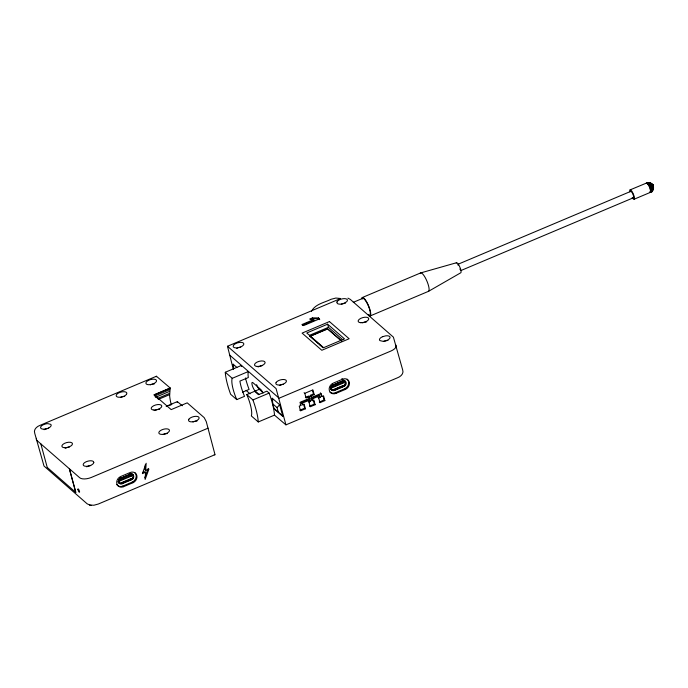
<?xml version="1.0" encoding="UTF-8"?>
<svg xmlns="http://www.w3.org/2000/svg" width="688" height="688" viewBox="0 0 688 688"><rect width="100%" height="100%" fill="white"/><g stroke="black" fill="none" stroke-linecap="round" stroke-linejoin="round"><path stroke-width="1.03" d="M171.063 404.002A36.421 9.348 67.1 0 1 169.644 395.738L170.185 387.998L156.425 376.241L39.792 425.459C36.679 426.586 33.291 429.742 34.753 433.345L44.006 466.034L87.144 503.814L90.042 505.13M653.041 186.336C653.428 183.197 654.004 193.242 650.375 192.373L634.164 199.21M145.323 464.684L144.996 469.792L145.71 470.411L148.918 469.053L145.134 479.441L145.589 472.295L144.876 471.676L142.468 472.699M145.71 470.411L146.166 463.265L142.382 473.654L145.589 472.295M156.253 376.818L156.425 376.241M650.642 191.341L653.342 188.744L653.411 186.052L652.559 185.012L653.462 186.276L653.308 189.191L650.375 192.373C650.977 189.097 649.094 185.167 646.617 183.008L630.053 189.905M649.893 188.134C650.599 187.695 654.718 186.336 652.628 185.407M144.772 477.876L148.212 468.433M182.32 405.757L177.435 401.663A21.629 5.556 67.1 0 0 177.22 402.523M236.749 399.616L235.958 397.716A21.853 5.607 67.1 0 1 232.191 378.34L248.411 371.494A21.853 5.607 67.1 0 0 248.325 377.54L239.897 381.1A21.853 5.607 67.1 0 0 243.741 394.43L244.532 396.34L236.749 399.616L230.626 394.284L229.577 391.3A36.421 9.348 67.1 0 1 225.354 373.352L225.286 372.26L241.505 365.423L241.574 366.515M647.597 182.698L646.058 183.429L647.933 182.655L650.59 183.051L652.886 184.96L652.921 186.13L652.706 185.648M648.818 183.025C650.702 182.819 652.757 183.937 653.325 186.044C653.712 183.739 646.324 181.847 650.908 183.232L653.273 188.116L650.538 190.43M651.588 183.799L650.212 183.335M649.395 186.895C655.845 186.345 653.419 183.352 647.623 183.851M653.084 185.304L653.333 185.82L652.577 185.192M653.007 185.442L653.574 187.91L652.516 190.671L651.82 190.481M311.458 311.32C315.267 303.958 324.426 302.617 331.1 299.271L335.907 298.042L340.526 298.515M339.175 299.134L227.487 346.262L233.301 369.241M89.5 505.044L93.886 505.233L98.238 504.055L215.009 454.665L206.262 421.598L204.216 417.65L187.222 402.841L171.166 409.618L154.138 394.774L170.185 387.998M274.478 415.122L258.267 421.959L251.335 415.93A21.853 5.607 67.1 0 0 247.594 396.512L246.803 394.602L254.586 391.317L258.456 394.688L266.892 391.137L269.137 393.097L270.195 396.073A36.421 9.348 67.1 0 1 274.409 414.03L274.478 415.122L285.933 424.866L276.086 388.6L227.487 346.262M282.802 416.317L278.356 412.327L277.075 407.614L279.646 404.707L272.259 398.266L272.809 403.899L274.091 408.612L282.802 416.317L279.646 404.707M652.809 185.898L653.273 185.597M650.59 192.004L652.688 190.352L651.674 185.992L649.687 182.896L647.073 183.275M370.178 315.938L428.555 291.308L460.788 272.766A5.461 1.402 67.1 0 0 459.524 266.368A5.461 1.402 67.1 0 0 456.204 263.117M649.567 192.158L650.779 191.462M650.28 189.338L653.101 187.368L653.256 186.13L652.104 184.9L648.827 185.726M302.187 324.444L303.528 325.613L319.533 318.862L318.449 317.916L312.429 317.89L309.66 319.06L313.702 319.585L313.917 320.376L302.402 325.235L302.187 324.444L313.702 319.585M362.206 297.577L420.583 272.947L456.445 262.756M310.795 319.456L312.644 318.673L318.656 318.699L319.748 319.645M353.305 302.324L362.576 298.411M458.225 264.175L630.733 191.384M154.035 394.989L170.091 388.213M154.619 396.03L169.721 389.657M327.617 324.177L306.762 332.975L323.635 347.672L344.482 338.874L327.617 324.177L328.468 327.316L342.925 339.915M155.359 397.38L169.523 391.403M157.225 398.619L169.497 393.433M460.977 270.522L633.485 197.731M309.514 335.314L328.468 327.316M158.24 399.427L169.575 394.645M323.162 347.801L309.996 336.208L327.6 328.778L341.506 340.887M310.039 336.363L327.643 328.933L341.54 341.042M166.161 406.333L177.495 401.551M168.878 405.705L171.768 404.484M242.537 392.177L249.09 389.408L248.635 388.221A30.951 7.946 67.1 0 1 245.453 377.97M262.962 393.011A4.825 1.238 67.1 0 0 260.769 389.511L252.952 382.709A4.825 1.238 67.1 0 0 252.204 385.228A4.825 1.238 67.1 0 0 255.214 391.025L259.264 389.313L263.177 392.719M246.803 394.602L252.926 399.934L269.137 393.097M208.051 428.177L91.366 477.429A9.107 4.094 -15.2 0 1 79.705 477.756L37.075 440.604A9.107 4.094 -15.2 0 1 36.473 438.316M304.087 392.702L304.801 393.321L312.902 389.898L314.184 394.602L310.942 395.978L310.228 395.359L313.47 393.983L314.184 394.602M342.615 379.2L333.216 383.164A5.917 5.065 -48.9 0 0 329.328 390.492A5.917 5.065 -48.9 0 0 335.985 393.364L345.393 389.399A5.917 5.065 -48.9 0 0 349.272 382.072A5.917 5.065 -48.9 0 0 342.615 379.2L341.91 378.581M333.147 384.902L342.547 380.928A3.191 2.726 -48.9 0 1 346.133 382.485A3.191 2.726 -48.9 0 1 344.043 386.424L334.635 390.397A3.191 2.726 -48.9 0 1 331.048 388.84A3.191 2.726 -48.9 0 1 333.147 384.902L332.433 384.282M332.777 385.211L342.177 381.238A2.915 2.494 -48.9 0 1 345.453 382.657A2.915 2.494 -48.9 0 1 343.544 386.26L334.136 390.234A2.915 2.494 -48.9 0 1 330.859 388.815A2.915 2.494 -48.9 0 1 332.777 385.211L332.811 385.357A2.735 2.339 -48.9 0 0 331.023 388.737A2.735 2.339 -48.9 0 0 334.093 390.062L343.501 386.097A2.735 2.339 -48.9 0 0 345.29 382.717A2.735 2.339 -48.9 0 0 342.22 381.384L332.811 385.357M305.369 397.406L308.611 396.039L309.746 398.232L300.02 402.334L300.871 405.473L299.246 406.161L300.527 410.865L305.395 408.81L304.113 404.105L302.488 404.785L301.353 402.6L309.462 399.178L310.598 401.371L308.981 402.05L308.267 401.431M343.665 382.055L331.023 387.396L331.229 388.161L343.871 382.82L342.246 380.817M309.316 396.658L306.074 398.025L304.801 393.321M310.228 395.359L311.363 397.544L321.098 393.441L321.95 396.58L323.566 395.892L324.848 400.605L319.989 402.661L319.275 402.041L324.143 399.986L324.848 400.605M120.684 478.237L130.084 474.264A3.191 2.726 -48.9 0 1 133.67 475.812A3.191 2.726 -48.9 0 1 131.58 479.76L122.172 483.733A3.191 2.726 -48.9 0 1 118.585 482.176A3.191 2.726 -48.9 0 1 120.684 478.237L119.97 477.618M120.598 478.349L130.006 474.376A2.915 2.494 -48.9 0 1 133.283 475.795A2.915 2.494 -48.9 0 1 131.374 479.398L121.965 483.372A2.915 2.494 -48.9 0 1 118.689 481.953A2.915 2.494 -48.9 0 1 120.598 478.349L120.641 478.495A2.735 2.339 -48.9 0 0 118.852 481.875A2.735 2.339 -48.9 0 0 121.922 483.2L131.322 479.235A2.735 2.339 -48.9 0 0 133.119 475.855A3.191 2.726 -48.9 0 0 131.597 473.602M120.641 478.495L130.049 474.522A2.735 2.339 -48.9 0 1 133.119 475.855M308.981 402.05L310.254 406.763L315.121 404.707L313.84 400.003L312.223 400.683L311.079 398.498L319.189 395.075L320.324 397.26L318.707 397.948L317.994 397.329M333.431 389.606L342.83 385.641M131.494 475.193L118.843 480.534L119.05 481.299L131.7 475.958L130.075 473.955M301.353 402.6L302.066 403.22L310.176 399.797M311.079 398.498L311.793 399.117L319.903 395.695M330.636 388.892A3.191 2.726 -48.9 0 0 333.929 389.778L343.329 385.805A3.191 2.726 -48.9 0 0 344.645 384.841M333.207 390.165L343.983 385.615M130.66 478.779L119.308 483.569M330.016 392.126A5.917 5.065 -48.9 0 0 335.28 392.745L344.679 388.78A5.917 5.065 -48.9 0 0 347.165 379.2M126.162 481.127L121.458 483.114L122.172 483.733M128.045 480.336L130.866 479.14A3.191 2.726 -48.9 0 0 131.571 478.736M299.822 410.246L304.681 408.199L305.395 408.81M309.548 406.144L314.407 404.088L315.121 404.707M116.693 484.447A5.917 5.065 -48.9 0 0 122.808 486.081L132.216 482.116A5.917 5.065 -48.9 0 0 134.702 472.536M123.522 486.7L132.93 482.735A5.917 5.065 -48.9 0 0 136.809 475.408A5.917 5.065 -48.9 0 0 130.152 472.527L120.753 476.5A5.917 5.065 -48.9 0 0 116.865 483.827A5.917 5.065 -48.9 0 0 123.522 486.7L122.808 486.081M285.933 424.866L397.621 377.738C400.734 376.611 404.114 373.455 402.661 369.852L393.398 337.146L350.269 299.375L347.904 298.145M648.225 184.685L651.691 184.195L652.998 185.132L653.161 186.5M646.617 183.008L647.933 182.655C650.151 184.582 652.74 189.191 651.226 191.72M313.917 320.376L311.75 320.247M90.747 505.241L91.186 505.31M214.862 454.845L214.243 454.536M309.996 336.208L317.718 342.934M319.258 344.284L323.119 347.646M343.329 385.805L344.043 386.424M344.679 388.78L345.393 389.399M333.929 389.778L334.635 390.397M335.28 392.745L335.985 393.364M321.95 396.58L320.384 392.822M319.619 396.641L320.324 397.26M309.032 397.612L309.746 398.232M309.892 400.751L310.598 401.371M300.157 404.854L300.871 405.473M229.396 354.87L279.122 398.197L390.87 351.052A9.107 4.094 -15.2 0 0 395.428 344.533M233.645 368.914L233.18 364.219L236.878 367.435M272.809 403.899L277.075 407.614M255.214 391.025L259.118 394.43M274.091 408.612L278.356 412.327M225.286 372.26L232.217 378.297M246.089 390.38L250.062 393.846M129.37 473.645L130.084 474.264M130.281 474.72L131.7 475.958M130.866 479.14L131.58 479.76M132.216 482.116L132.93 482.735M47.309 467.496L75.843 492.47L69.402 468.769M259.264 389.313L258.74 388.746A4.825 1.238 67.1 0 1 256.615 384.644M653.032 185.536L653.411 186.052M652.68 184.797L653.325 186.044M252.926 399.934L253.975 402.919A36.421 9.348 67.1 0 1 258.198 420.867L258.267 421.959M318.449 317.916L318.656 318.699M312.429 317.89L312.644 318.673M323.119 396.219L324.143 399.986M318.707 397.948L319.989 402.661M312.447 390.216L313.47 393.983M313.384 400.321L314.407 404.088M310.942 395.978L311.363 397.544M311.793 399.117L312.223 400.683M303.657 404.424L304.681 408.199M302.066 403.22L302.488 404.785M272.259 398.266L272.783 400.201M233.18 364.219L233.705 366.154M69.333 468.709L75.723 492.255M40.841 443.88L47.283 467.591M119.944 483.337A3.191 2.726 -48.9 0 1 118.628 482.77M118.164 482.228A3.191 2.726 -48.9 0 1 117.88 481.557M343.355 380.086A3.191 2.726 -48.9 0 1 345.118 384.153M341.282 304.242A5.461 2.451 -15.2 0 1 345.35 303.339M362.593 322.818A5.461 2.451 -15.2 0 1 366.661 321.907M383.904 341.386A5.461 2.451 -15.2 0 1 387.972 340.483M236.732 348.412A5.461 2.451 -15.2 0 1 237.644 347.973M238.633 347.612A5.461 2.451 -15.2 0 1 240.705 347.148M279.362 385.555A5.461 2.451 -15.2 0 1 283.327 384.291M258.052 366.979A5.461 2.451 -15.2 0 1 258.955 366.549M259.944 366.179A5.461 2.451 -15.2 0 1 262.016 365.724M150.362 384.807A5.461 2.451 -15.2 0 1 154.43 383.895M192.967 421.95A5.461 2.451 -15.2 0 1 197.035 421.047M120.675 397.329A5.461 2.451 -15.2 0 1 124.734 396.426M163.297 434.472A5.461 2.451 -15.2 0 1 167.365 433.569M44.109 429.69A5.461 2.451 -15.2 0 1 48.083 428.426M65.42 448.258A5.461 2.451 -15.2 0 1 69.393 446.994M86.731 466.834A5.461 2.451 -15.2 0 1 90.704 465.57M154.731 410.573A5.461 2.451 -15.2 0 1 159.702 409.222M362.172 299.022A9.107 2.339 67.1 0 1 368.665 306.616A9.107 2.339 67.1 0 1 368.329 314.605M361.776 298.248A10.019 2.571 67.1 0 1 368.906 306.599A10.019 2.571 67.1 0 1 368.544 315.396M420.144 273.618A10.019 2.571 67.1 0 1 426.242 279.577A10.019 2.571 67.1 0 1 428.555 291.308M457.804 264.777A3.457 0.886 67.1 0 1 458.182 265.19M459.962 268.939A3.457 0.886 67.1 0 1 460.126 269.67M630.578 191.617A3.457 0.886 67.1 0 1 632.874 194.085A3.457 0.886 67.1 0 1 633.244 197.74M629.898 191.84A5.1 1.307 67.1 0 1 631.61 190.937A5.1 1.307 67.1 0 1 634.405 197.903A5.1 1.307 67.1 0 1 632.203 197.594M93.8 462.362L93.439 463.402A5.461 2.451 -15.2 0 1 86.559 466.309A5.461 2.451 -15.2 0 1 83.549 463.686L84.022 463.144A5.461 2.451 -15.2 0 1 86.361 461.691L87.35 461.321A5.461 2.451 -15.2 0 1 93.362 461.493L93.8 462.362M336.905 302.066L337.275 303.442A5.461 2.451 -15.2 0 0 343.278 303.614L346.606 301.8A5.461 2.451 -15.2 0 0 344.542 298.626A5.461 2.451 -15.2 0 0 337.189 301.533L336.905 302.066M188.873 419.241L188.598 419.775A5.461 2.451 -15.2 0 0 193.93 421.598A5.461 2.451 -15.2 0 0 199.013 417.453L198.686 417.048A5.461 2.451 -15.2 0 0 193.715 416.601A5.461 2.451 -15.2 0 0 188.873 419.241M276.172 382.408L275.888 382.941A5.461 2.451 -15.2 0 0 281.229 384.764A5.461 2.451 -15.2 0 0 286.303 380.619L285.984 380.215A5.461 2.451 -15.2 0 0 281.014 379.767A5.461 2.451 -15.2 0 0 276.172 382.408M126.472 394.344L125.999 394.886A5.461 2.451 -15.2 0 1 121.114 397.088A5.461 2.451 -15.2 0 1 116.659 396.529L116.341 396.133A5.461 2.451 -15.2 0 1 117.055 394.078L117.691 393.545A5.461 2.451 -15.2 0 1 124.382 391.739A5.461 2.451 -15.2 0 1 126.472 394.344M48.908 427.824L48.005 428.263A5.461 2.451 -15.2 0 1 44.944 429.088L43.937 429.166A5.461 2.451 -15.2 0 1 40.927 426.543A5.461 2.451 -15.2 0 1 47.799 423.636L50.731 424.35A5.461 2.451 -15.2 0 1 48.908 427.824M382.631 336.681L381.72 337.111A5.461 2.451 -15.2 0 0 379.896 340.586L382.829 341.3A5.461 2.451 -15.2 0 0 389.872 338.126A5.461 2.451 -15.2 0 0 385.693 335.847L382.631 336.681M329.44 321.571L302.101 333.104L321.812 350.278L349.143 338.745L329.44 321.571M238.392 342.624L237.351 342.899A5.461 2.451 -15.2 0 0 233.309 346.778L233.628 347.173A5.461 2.451 -15.2 0 0 235.631 347.861L236.56 347.887A5.461 2.451 -15.2 0 0 242.322 346.055A5.461 2.451 -15.2 0 0 243.363 343.071L242.847 342.744A5.461 2.451 -15.2 0 0 238.392 342.624M151.111 379.449L150.07 379.733A5.461 2.451 -15.2 0 0 146.028 383.603L146.346 384.007A5.461 2.451 -15.2 0 0 148.35 384.687L149.279 384.712A5.461 2.451 -15.2 0 0 155.041 382.881A5.461 2.451 -15.2 0 0 156.081 379.896L155.565 379.578A5.461 2.451 -15.2 0 0 151.111 379.449M164.26 434.119L163.219 434.309A5.461 2.451 -15.2 0 1 159.797 433.999L159.289 433.672A5.461 2.451 -15.2 0 1 159.977 430.955A5.461 2.451 -15.2 0 1 165.077 428.934L166.083 428.856A5.461 2.451 -15.2 0 1 169.377 430.946A5.461 2.451 -15.2 0 1 164.26 434.119M77.942 489.564A1.823 0.464 67.1 0 0 79.335 492.247A1.823 0.464 67.1 0 0 78.939 489.899A1.823 0.464 67.1 0 0 77.942 489.564M360.882 322.724A5.461 2.451 -15.2 0 0 368.759 318.776A5.461 2.451 -15.2 0 0 360.701 318.389A5.461 2.451 -15.2 0 0 360.882 322.724M257.243 366.455A5.461 2.451 -15.2 0 0 265.121 362.507A5.461 2.451 -15.2 0 0 257.063 362.12A5.461 2.451 -15.2 0 0 257.243 366.455M64.62 447.733A5.461 2.451 -15.2 0 0 72.489 443.786A5.461 2.451 -15.2 0 0 64.431 443.399A5.461 2.451 -15.2 0 0 64.62 447.733M153.931 410.039A5.461 2.451 -15.2 0 0 161.8 406.092A5.461 2.451 -15.2 0 0 153.742 405.705A5.461 2.451 -15.2 0 0 153.931 410.039"/></g></svg>
